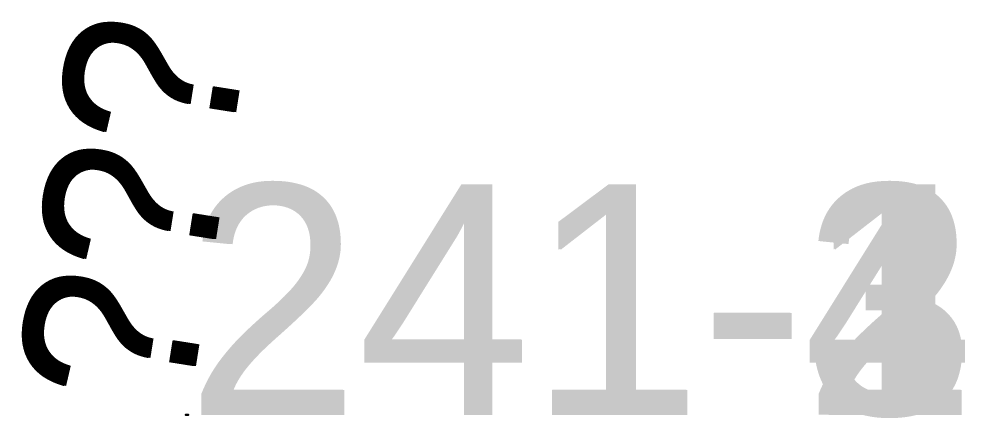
# Model space of a CAD drawing. Header units: inches. Extents: x 505880 to 508380, y 1859678 to 1861586.
# Drawn here: x 508329.24 to 508337.45, y 1859713.36 to 1859716.82 of the extents above; entities that cross this region are included whole.
import ezdxf

# ---------------------------------------------------------------- set-up
doc = ezdxf.new("R2010")
doc.units = ezdxf.units.IN
doc.header["$MEASUREMENT"] = 0
for name, color, linetype in [('XS_Code', 7, 'Continuous'), ('XS_Name', 7, 'Continuous'), ('XS_Point', 7, 'Continuous')]:
    doc.layers.add(name, color=color, linetype=linetype)
doc.styles.get("Standard").update_dxf_attribs({"font": 'THSarabun.ttf'})

msp = doc.modelspace()

# ---------------------------------------------------------------- linework, layer by layer
at = {"layer": 'XS_Point'}
for p in [(508330.69, 1859713.386, 144.764), (508330.693, 1859713.387, 144.757), (508330.694, 1859713.388, 144.752), (508330.702, 1859713.388, 144.752), (508330.703, 1859713.388, 144.75), (508330.703, 1859713.387, 144.757), (508330.712, 1859713.386, 144.729)]:
    msp.add_point(p, dxfattribs=at)

# ---------------------------------------------------------------- texts
at = {"layer": 'XS_Code'}
for p in [(508330.69, 1859713.386, 144.764), (508330.693, 1859713.387, 144.757), (508330.694, 1859713.388, 144.752), (508330.702, 1859713.388, 144.752), (508330.703, 1859713.388, 144.75), (508330.703, 1859713.387, 144.757), (508330.712, 1859713.386, 144.729)]:
    msp.add_text('แชก', height=1.5, rotation=81, dxfattribs=at).set_placement(p)
at = {"layer": 'XS_Name'}
for s, p in [('241-4', (508330.69, 1859713.386, 144.764)), ('241-3', (508330.693, 1859713.387, 144.757)), ('241-2', (508330.694, 1859713.388, 144.752)), ('241-2', (508330.702, 1859713.388, 144.752)), ('241-1', (508330.703, 1859713.388, 144.75)), ('241-3', (508330.703, 1859713.387, 144.757)), ('241-1', (508330.712, 1859713.386, 144.729))]:
    msp.add_text(s, height=2, dxfattribs=at).set_placement(p)

doc.saveas('drawing.dxf')
